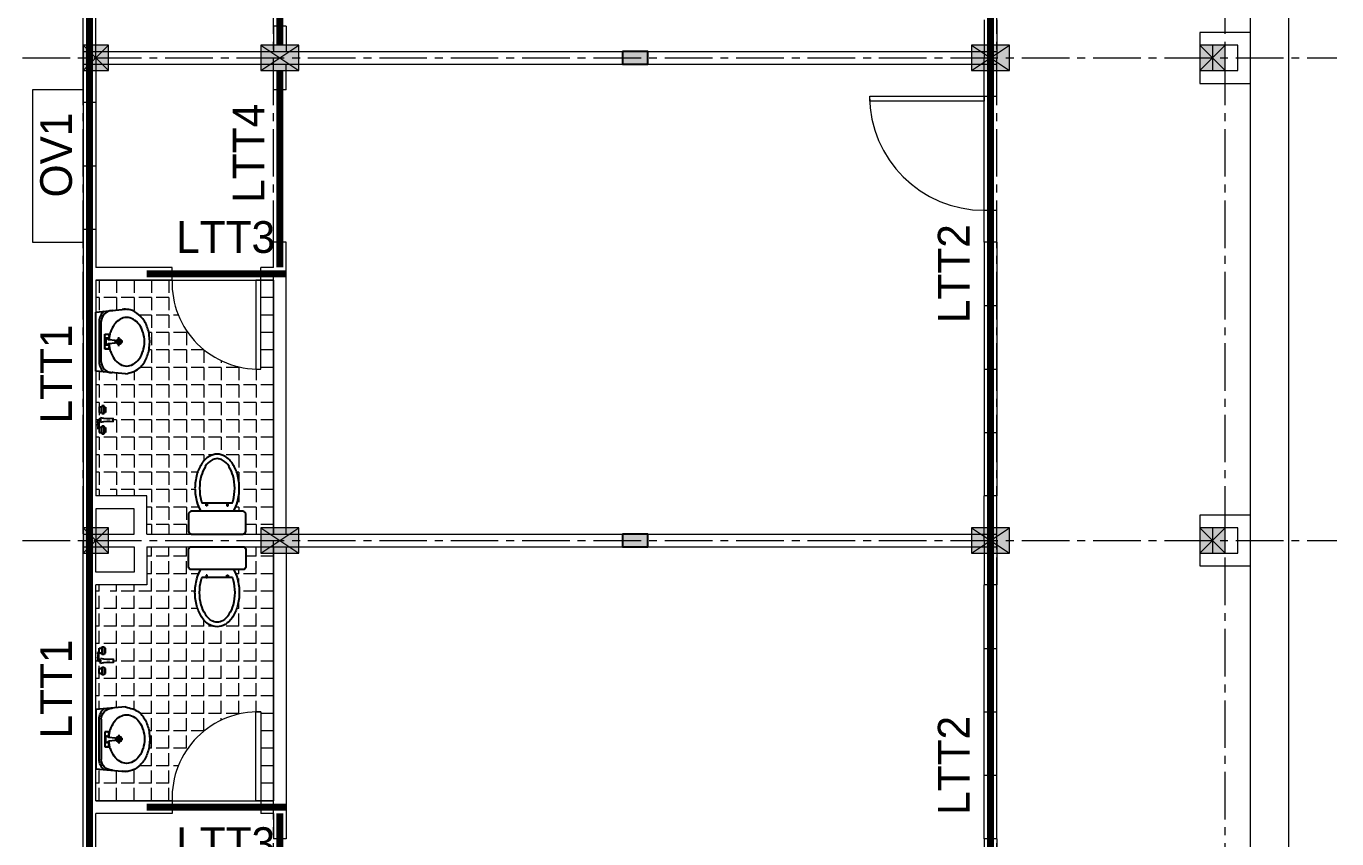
# Model space of a CAD drawing. Header units: inches. Extents: x 566748 to 757280, y 592180 to 740680.
# Drawn here: x 574432 to 584760, y 605861 to 612261 of the extents above; entities that cross this region are included whole.
import ezdxf

# ---------------------------------------------------------------- set-up
doc = ezdxf.new("R2010")
doc.units = ezdxf.units.IN
doc.header["$MEASUREMENT"] = 0
for name, pattern in [('ACAD_ISO10W100', [18, 12, -3, 0, -3]), ('CENTER', [2, 1.25, -0.25, 0.25, -0.25]), ('CENTER2', [1.125, 0.75, -0.125, 0.125, -0.125])]:
    doc.linetypes.add(name, pattern=pattern)
for name, color, linetype in [('cot', 123, 'Continuous'), ('TEXT', 4, 'Continuous'), ('THIETBI', 25, 'Continuous')]:
    doc.layers.add(name, color=color, linetype=linetype)
for name, color, linetype, lineweight in [('HACTH', 8, 'Continuous', 5), ('NET CB', 2, 'Continuous', 20), ('NET TRUC', 8, 'ACAD_ISO10W100', 9)]:
    doc.layers.add(name, color=color, linetype=linetype, lineweight=lineweight)
doc.styles.add('ATTR', font='romans.shx', dxfattribs={"width": 0.8, "height": 0.7})
doc.styles.add('TEXT2.5', font='Fonts5.ttf', dxfattribs={"height": 250})

# ---------------------------------------------------------------- blocks, each defined once
blk = doc.blocks.new('TOILET')
at = {"layer": 'THIETBI', "linetype": 'Continuous'}
for p, q in [((2.25, 0), (-2.25, 0)), ((-2.5, -0.25), (-2.5, -1.75)), ((2.5, -1.75), (2.5, -0.25)), ((-2.25, -2), (2.25, -2)), ((-1.33, -2.7), (1.33, -2.7)), ((-0.96, -2.48), (-0.96, -2.7)), ((-0.86, -2.48), (-0.96, -2.48)), ((-0.96, -2.7), (-0.86, -2.7)), ((-0.86, -2.7), (-0.86, -2.48)), ((0.86, -2.7), (0.86, -2.48)), ((0.86, -2.48), (0.96, -2.48)), ((0.96, -2.7), (0.86, -2.7)), ((0.96, -2.48), (0.96, -2.7))]:
    blk.add_line(p, q, dxfattribs=at)
for centre, radius, start, end in [((-2.25, -0.25), 0.25, 90, 180), ((2.25, -0.25), 0.25, 0, 90), ((-2.25, -1.75), 0.25, 180, 270), ((1.34, -3.66), 3.23, 149.0966, 164.9269), ((-1.34, -3.66), 3.23, 15.0731, 30.9034), ((2.25, -1.75), 0.25, 270, 0), ((2.64, -4.01), 4.58, 164.9269, 180), ((2.64, -4.01), 4.18, 164.9269, 180), ((1.34, -3.66), 2.83, 160.176, 164.9269), ((-1.34, -3.66), 2.83, 15.0731, 19.824), ((-2.64, -4.01), 4.18, 0, 15.0731), ((-2.64, -4.01), 4.58, 360, 15.0731), ((2.64, -4.01), 4.58, 180, 195.0731), ((2.64, -4.01), 4.18, 180, 195.0731), ((-2.64, -4.01), 4.18, 344.9269, 360), ((-2.64, -4.01), 4.58, 344.9269, 0), ((1.34, -4.36), 3.23, 195.0731, 213.0315), ((1.34, -4.36), 2.83, 195.0731, 213.0315), ((-1.34, -4.36), 2.83, 326.9685, 344.9269), ((-1.34, -4.36), 3.23, 326.9685, 344.9269), ((0.52, -4.9), 2.26, 213.0315, 237.5002), ((0.52, -4.9), 1.86, 213.0315, 237.5002), ((0, -5.71), 1.29, 237.5002, 270), ((0, -5.71), 0.893, 237.5002, 270), ((0, -5.71), 0.893, 270, 302.4998), ((0, -5.71), 1.29, 270, 302.4998), ((-0.52, -4.9), 1.86, 302.4998, 326.9685), ((-0.52, -4.9), 2.26, 302.4998, 326.9685)]:
    blk.add_arc(centre, radius, start, end, dxfattribs=at)
blk = doc.blocks.new('la')
at = {"layer": 'THIETBI', "linetype": 'Continuous'}
for p, q in [((-5933, 607097), (-5955, 607330)), ((-5700, 607309), (-5700, 607252)), ((-5446, 607330), (-5467, 607097)), ((-5944, 607224), (-5944, 607230)), ((-5759, 607200), (-5715, 607200)), ((-5759, 607183), (-5759, 607200)), ((-5700, 607278), (-5735, 607278)), ((-5710, 607250), (-5715, 607196)), ((-5665, 607278), (-5700, 607278)), ((-5685, 607196), (-5690, 607250)), ((-5685, 607200), (-5641, 607200)), ((-5641, 607200), (-5641, 607183)), ((-5456, 607230), (-5456, 607224)), ((-5467, 607097), (-5933, 607097)), ((-5700, 607139), (-5859, 607139)), ((-5859, 607122), (-5541, 607122)), ((-5759, 607167), (-5759, 607183)), ((-5700, 607167), (-5759, 607167)), ((-5720, 607192), (-5728, 607192)), ((-5728, 607175), (-5672, 607175)), ((-5726, 607183), (-5717, 607183)), ((-5641, 607167), (-5700, 607167)), ((-5541, 607139), (-5700, 607139)), ((-5675, 607183), (-5684, 607183)), ((-5672, 607192), (-5680, 607192)), ((-5641, 607183), (-5641, 607167))]:
    blk.add_line(p, q, dxfattribs=at)
for centre, radius in [((-5743, 607183), 17), ((-5700, 607278), 21.2), ((-5700, 607278), 17), ((-5658, 607183), 17)]:
    blk.add_circle(centre, radius, dxfattribs=at)
for centre, radius, start, end in [((-5744, 607315), 152, 126.1394, 150.4377), ((-5717, 607278), 198, 106.8299, 126.1394), ((-5699, 607218), 261, 90, 106.8299), ((-5699, 607218), 261, 73.1701, 90), ((-5681, 607278), 198, 53.8606, 73.1701), ((-5653, 607315), 152, 29.5623, 53.8606), ((-5810, 607330), 145, 180, 190.3889), ((-5787, 607339), 103, 150.4377, 180), ((-5787, 607339), 103, 180, 209.5623), ((-5611, 607339), 103, 0, 29.5623), ((-5611, 607339), 103, 330.4377, 0), ((-5859, 607224), 84.9, 180, 270), ((-5744, 607363), 152, 209.5623, 233.8606), ((-5717, 607401), 198, 233.8606, 253.1701), ((-5699, 607460), 261, 253.1701, 266.4587), ((-5700, 607232), 20, 59.7473, 120.2527), ((-5699, 607460), 261, 273.0264, 286.8299), ((-5681, 607401), 198, 286.8299, 306.1394), ((-5653, 607363), 152, 306.1394, 330.4377), ((-5541, 607224), 84.9, 270, 0), ((-5859, 607224), 102, 218.2453, 270), ((-5720, 607196), 4.24, 270, 354.3929), ((-5680, 607196), 4.24, 185.6071, 270), ((-5541, 607224), 102, 270, 321.7547)]:
    blk.add_arc(centre, radius, start, end, dxfattribs=at)
blk.add_spline([(-5446, 607330), (-5488, 607436), (-5558, 607489), (-5649, 607517), (-5751, 607517), (-5842, 607489), (-5912, 607436), (-5950, 607366), (-5955, 607330)], degree=3, dxfattribs=at)

msp = doc.modelspace()

# ---------------------------------------------------------------- hatches: boundary and pattern name
at = {"layer": 'cot', "ltscale": 800}
for points in [[(579131.6, 612061.4), (579131.6, 611961.4), (579331.6, 611961.4), (579331.6, 612061.4)], [(579131.6, 608261.4), (579131.6, 608161.4), (579331.6, 608161.4), (579331.6, 608261.4)]]:
    msp.add_hatch(color=256, dxfattribs=at).paths.add_polyline_path(points)
at = {"layer": 'HACTH', "linetype": 'Continuous'}
h = msp.add_hatch(color=256, dxfattribs=at)
h.paths.add_polyline_path([(574981.6, 612011.4), (574881.6, 612111.4), (574881.6, 611911.4)])
h.paths.add_polyline_path([(574981.6, 612011.4), (574881.6, 611911.4), (575081.6, 611911.4)])
h.paths.add_polyline_path([(575081.6, 612111.4), (574981.6, 612011.4), (575081.6, 611911.4)])
h.paths.add_polyline_path([(575081.6, 612111.4), (574881.6, 612111.4), (574981.6, 612011.4)])
h = msp.add_hatch(color=256, dxfattribs=at)
h.paths.add_polyline_path([(576281.6, 612111.4), (576281.6, 611911.4), (576431.6, 612011.4)])
h.paths.add_polyline_path([(576431.6, 612011.4), (576581.6, 612111.4), (576281.6, 612111.4)])
h.paths.add_polyline_path([(576281.6, 611911.4), (576581.6, 611911.4), (576431.6, 612011.4)])
h.paths.add_polyline_path([(576431.6, 612011.4), (576581.6, 611911.4), (576581.6, 612111.4)])
h = msp.add_hatch(color=256, dxfattribs=at)
h.paths.add_polyline_path([(581881.6, 612111.4), (581881.6, 611911.4), (582031.6, 612011.4)])
h.paths.add_polyline_path([(582031.6, 612011.4), (582181.6, 612111.4), (581881.6, 612111.4)])
h.paths.add_polyline_path([(581881.6, 611911.4), (582181.6, 611911.4), (582031.6, 612011.4)])
h.paths.add_polyline_path([(582031.6, 612011.4), (582181.6, 611911.4), (582181.6, 612111.4)])
h = msp.add_hatch(color=256, dxfattribs=at)
h.paths.add_polyline_path([(583781.6, 612011.4), (583681.6, 612111.4), (583681.6, 611911.4)])
h.paths.add_polyline_path([(583781.6, 612011.4), (583681.6, 611911.4), (583881.6, 611911.4)])
h.paths.add_polyline_path([(583881.6, 612111.4), (583781.6, 612011.4), (583881.6, 611911.4)])
h.paths.add_polyline_path([(583881.6, 612111.4), (583681.6, 612111.4), (583781.6, 612011.4)])
h = msp.add_hatch(color=256, dxfattribs=at)
h.paths.add_polyline_path([(583781.6, 612011.4), (583681.6, 612111.4), (583681.6, 611911.4)])
h.paths.add_polyline_path([(583781.6, 612011.4), (583681.6, 611911.4), (583881.6, 611911.4)])
h.paths.add_polyline_path([(583881.6, 612111.4), (583781.6, 612011.4), (583881.6, 611911.4)])
h.paths.add_polyline_path([(583881.6, 612111.4), (583681.6, 612111.4), (583781.6, 612011.4)])
h = msp.add_hatch(color=256, dxfattribs=at)
h.paths.add_polyline_path([(574981.6, 608211.4), (574881.6, 608311.4), (574881.6, 608111.4)])
h.paths.add_polyline_path([(574981.6, 608211.4), (574881.6, 608111.4), (575081.6, 608111.4)])
h.paths.add_polyline_path([(575081.6, 608311.4), (574981.6, 608211.4), (575081.6, 608111.4)])
h.paths.add_polyline_path([(575081.6, 608311.4), (574881.6, 608311.4), (574981.6, 608211.4)])
h = msp.add_hatch(color=256, dxfattribs=at)
h.paths.add_polyline_path([(576281.6, 608311.4), (576281.6, 608111.4), (576431.6, 608211.4)])
h.paths.add_polyline_path([(576431.6, 608211.4), (576581.6, 608311.4), (576281.6, 608311.4)])
h.paths.add_polyline_path([(576281.6, 608111.4), (576581.6, 608111.4), (576431.6, 608211.4)])
h.paths.add_polyline_path([(576431.6, 608211.4), (576581.6, 608111.4), (576581.6, 608311.4)])
h = msp.add_hatch(color=256, dxfattribs=at)
h.paths.add_polyline_path([(581881.6, 608311.4), (581881.6, 608111.4), (582031.6, 608211.4)])
h.paths.add_polyline_path([(582031.6, 608211.4), (582181.6, 608311.4), (581881.6, 608311.4)])
h.paths.add_polyline_path([(581881.6, 608111.4), (582181.6, 608111.4), (582031.6, 608211.4)])
h.paths.add_polyline_path([(582031.6, 608211.4), (582181.6, 608111.4), (582181.6, 608311.4)])
h = msp.add_hatch(color=256, dxfattribs=at)
h.paths.add_polyline_path([(583781.6, 608211.4), (583681.6, 608311.4), (583681.6, 608111.4)])
h.paths.add_polyline_path([(583781.6, 608211.4), (583681.6, 608111.4), (583881.6, 608111.4)])
h.paths.add_polyline_path([(583881.6, 608311.4), (583781.6, 608211.4), (583881.6, 608111.4)])
h.paths.add_polyline_path([(583881.6, 608311.4), (583681.6, 608311.4), (583781.6, 608211.4)])
h = msp.add_hatch(color=256, dxfattribs=at)
h.paths.add_polyline_path([(583781.6, 608211.4), (583681.6, 608311.4), (583681.6, 608111.4)])
h.paths.add_polyline_path([(583781.6, 608211.4), (583681.6, 608111.4), (583881.6, 608111.4)])
h.paths.add_polyline_path([(583881.6, 608311.4), (583781.6, 608211.4), (583881.6, 608111.4)])
h.paths.add_polyline_path([(583881.6, 608311.4), (583681.6, 608311.4), (583781.6, 608211.4)])

# ---------------------------------------------------------------- linework, layer by layer
for p, q in [((575027, 609270.2), (575027, 609260.2)), ((575047, 609270.2), (575027, 609270.2)), ((575047, 609210.2), (575047, 609270.2)), ((575017, 609180.2), (575017, 609140.2)), ((575027, 609220.2), (575027, 609210.2)), ((575027, 609210.2), (575047, 609210.2)), ((575047, 609260.2), (575057, 609260.2)), ((575057, 609220.2), (575047, 609220.2)), ((575057, 609260.2), (575057, 609220.2)), ((575117, 609145.2), (575117, 609175.2)), ((575027, 609110.2), (575027, 609100.2)), ((575047, 609110.2), (575027, 609110.2)), ((575027, 609060.2), (575027, 609050.2)), ((575047, 609050.2), (575047, 609110.2)), ((575047, 609100.2), (575057, 609100.2)), ((575057, 609060.2), (575047, 609060.2)), ((575057, 609100.2), (575057, 609060.2)), ((575027, 609050.2), (575047, 609050.2)), ((575027, 607362.6), (575027, 607372.6)), ((575027, 607372.6), (575047, 607372.6)), ((575027, 607312.6), (575027, 607322.6)), ((575047, 607312.6), (575027, 607312.6)), ((575047, 607372.6), (575047, 607312.6)), ((575057, 607362.6), (575047, 607362.6)), ((575047, 607322.6), (575057, 607322.6)), ((575057, 607322.6), (575057, 607362.6)), ((575017, 607242.6), (575017, 607282.6)), ((575027, 607202.6), (575027, 607212.6)), ((575027, 607212.6), (575047, 607212.6)), ((575047, 607212.6), (575047, 607152.6)), ((575057, 607202.6), (575047, 607202.6)), ((575057, 607162.6), (575057, 607202.6)), ((575117, 607277.6), (575117, 607247.6)), ((575027, 607152.6), (575027, 607162.6)), ((575047, 607152.6), (575027, 607152.6)), ((575047, 607162.6), (575057, 607162.6))]:
    msp.add_line(p, q)
for points in [[(575007, 609220.2), (575027, 609220.2), (575027, 609260.2), (575007, 609260.2)], [(575017, 609165.2), (575007, 609165.2), (575007, 609155.2), (575017, 609155.2)], [(575007, 609060.2), (575027, 609060.2), (575027, 609100.2), (575007, 609100.2)], [(575007, 607362.6), (575027, 607362.6), (575027, 607322.6), (575007, 607322.6)], [(575017, 607257.6), (575007, 607257.6), (575007, 607267.6), (575017, 607267.6)], [(575007, 607202.6), (575027, 607202.6), (575027, 607162.6), (575007, 607162.6)]]:
    msp.add_lwpolyline(points, close=True)
for centre, start, end in [((575079.3, 609425.5), 255.73057, 278.5446), ((575079.3, 608894.9), 81.4554, 104.2694), ((575079.3, 607528), 255.7306, 278.5446), ((575079.3, 606997.3), 81.4554, 104.26943)]:
    msp.add_arc(centre, 253.1, start, end)
at = {"layer": 'cot', "ltscale": 800}
for points in [[(579131.6, 612061.4), (579131.6, 611961.4), (579331.6, 611961.4), (579331.6, 612061.4)], [(579131.6, 608261.4), (579131.6, 608161.4), (579331.6, 608161.4), (579331.6, 608261.4)]]:
    msp.add_lwpolyline(points, close=True, dxfattribs=at)
at = {"layer": 'HACTH', "linetype": 'Continuous'}
for p, q in [((584381.6, 597211.4), (584381.6, 619711.4)), ((584081.6, 597611.4), (584081.6, 619311.4)), ((574881.6, 612011.4), (574881.6, 612361.4)), ((574981.6, 612011.4), (574981.6, 612361.4)), ((576481.6, 612261.4), (576381.6, 612261.4)), ((576381.6, 612261.4), (576381.6, 612061.4)), ((576481.6, 612261.4), (576481.6, 612061.4)), ((581981.6, 612311.4), (581981.6, 612011.4)), ((582081.6, 612311.4), (582081.6, 612011.4)), ((584081.6, 612211.4), (583681.6, 612211.4)), ((583681.6, 612211.4), (583681.6, 611811.4)), ((584081.6, 611811.4), (584081.6, 612211.4)), ((574881.6, 611911.4), (575081.6, 612111.4)), ((574881.6, 612111.4), (575081.6, 611911.4)), ((575081.6, 612111.4), (574881.6, 612111.4)), ((574881.6, 612111.4), (574881.6, 611911.4)), ((574881.6, 612061.4), (582081.6, 612061.4)), ((575081.6, 611911.4), (575081.6, 612111.4)), ((576281.6, 611911.4), (576581.6, 612111.4)), ((576281.6, 612111.4), (576581.6, 611911.4)), ((576581.6, 612111.4), (576281.6, 612111.4)), ((576281.6, 612111.4), (576281.6, 611911.4)), ((576581.6, 611911.4), (576581.6, 612111.4)), ((581881.6, 611911.4), (582181.6, 612111.4)), ((581881.6, 612111.4), (582181.6, 611911.4)), ((582181.6, 612111.4), (581881.6, 612111.4)), ((581881.6, 612111.4), (581881.6, 611911.4)), ((582181.6, 611911.4), (582181.6, 612111.4)), ((583681.6, 611911.4), (583881.6, 612111.4)), ((583681.6, 612111.4), (583881.6, 611911.4)), ((583681.6, 611911.4), (583881.6, 612111.4)), ((583681.6, 612111.4), (583881.6, 611911.4)), ((583881.6, 612111.4), (583681.6, 612111.4)), ((583681.6, 612111.4), (583681.6, 611911.4)), ((583881.6, 612111.4), (583681.6, 612111.4)), ((583681.6, 612111.4), (583681.6, 611911.4)), ((583981.6, 612111.4), (583781.6, 612111.4)), ((583781.6, 612111.4), (583781.6, 611911.4)), ((583881.6, 611911.4), (583881.6, 612111.4)), ((583881.6, 611911.4), (583881.6, 612111.4)), ((583981.6, 611911.4), (583981.6, 612111.4)), ((574881.6, 612011.4), (574881.6, 611661.4)), ((574881.6, 611961.4), (582081.6, 611961.4)), ((574981.6, 612011.4), (574981.6, 611661.4)), ((576381.6, 611761.4), (576381.6, 611961.4)), ((576481.6, 611761.4), (576481.6, 611961.4)), ((581981.6, 611711.4), (581981.6, 612011.4)), ((582081.6, 611711.4), (582081.6, 612011.4)), ((574881.6, 611911.4), (575081.6, 611911.4)), ((576281.6, 611911.4), (576581.6, 611911.4)), ((581881.6, 611911.4), (582181.6, 611911.4)), ((583681.6, 611911.4), (583881.6, 611911.4)), ((583681.6, 611911.4), (583881.6, 611911.4)), ((583781.6, 611911.4), (583981.6, 611911.4)), ((576481.6, 611761.4), (576381.6, 611761.4)), ((583681.6, 611811.4), (584081.6, 611811.4)), ((574881.6, 611661.4), (574881.6, 610661.4)), ((574981.6, 611661.4), (574881.6, 611661.4)), ((574931.6, 610661.4), (574931.6, 611661.4)), ((574981.6, 611661.4), (574981.6, 610661.4)), ((581081.6, 611671.4), (581081.6, 611711.4)), ((581081.6, 611711.4), (581981.6, 611711.4)), ((581981.6, 611671.4), (581081.6, 611671.4)), ((581981.6, 610811.4), (581981.6, 611711.4)), ((581981.6, 611711.4), (582081.6, 611711.4)), ((581981.6, 611711.4), (581981.6, 611671.4)), ((574881.6, 611161.4), (574981.6, 611161.4)), ((581981.6, 610811.4), (582081.6, 610811.4)), ((581981.6, 610561.4), (581981.6, 610811.4)), ((582081.6, 610561.4), (582081.6, 610811.4)), ((574981.6, 610661.4), (574881.6, 610661.4)), ((574881.6, 610661.4), (574881.6, 608211.4)), ((574981.6, 610661.4), (574981.6, 610361.4)), ((576481.6, 610561.4), (576381.6, 610561.4)), ((576381.6, 610361.4), (576381.6, 610561.4)), ((576481.6, 610361.4), (576481.6, 610561.4)), ((581981.6, 610561.4), (581981.6, 608561.4)), ((582081.6, 610561.4), (581981.6, 610561.4)), ((582031.6, 608561.4), (582031.6, 610561.4)), ((582081.6, 610561.4), (582081.6, 608561.4)), ((575581.6, 610361.4), (574981.6, 610361.4)), ((575581.6, 610361.4), (574981.6, 610361.4)), ((575581.6, 610261.4), (575581.6, 610361.4)), ((576281.6, 610261.4), (576281.6, 610361.4)), ((576381.6, 610361.4), (576281.6, 610361.4)), ((576381.6, 610361.4), (576281.6, 610361.4)), ((576481.6, 608261.4), (576481.6, 610361.4)), ((574981.6, 610261.4), (574981.6, 608561.4)), ((574981.6, 610261.4), (575581.6, 610261.4)), ((575581.6, 610261.4), (574981.6, 610261.4)), ((575006.6, 610261.4), (575006.6, 610161.4)), ((575144.1, 610261.4), (575144.1, 610161.4)), ((575281.6, 610261.4), (575281.6, 610161.4)), ((575419.1, 610261.4), (575419.1, 610161.4)), ((575556.6, 610261.4), (575556.6, 610161.4)), ((575581.6, 610261.4), (576281.6, 610261.4)), ((576281.6, 610261.4), (576241.6, 610261.4)), ((576241.6, 610261.4), (576241.6, 609561.4)), ((576281.6, 609561.4), (576281.6, 610261.4)), ((576281.6, 610261.4), (576381.6, 610261.4)), ((576381.6, 610261.4), (576281.6, 610261.4)), ((576381.6, 608261.4), (576381.6, 610261.4)), ((576381.6, 610261.4), (576381.6, 610261.4)), ((576381.6, 610261.4), (576381.6, 608261.4)), ((575006.6, 610123.9), (574981.6, 610123.9)), ((575006.6, 610123.9), (575006.6, 610023.9)), ((575144.1, 610123.9), (575044.1, 610123.9)), ((575144.1, 610123.9), (575144.1, 610025.4)), ((575281.6, 610123.9), (575181.6, 610123.9)), ((575281.6, 610123.9), (575281.6, 610023.9)), ((575419.1, 610123.9), (575319.1, 610123.9)), ((575419.1, 610123.9), (575419.1, 610023.9)), ((575556.6, 610123.9), (575456.6, 610123.9)), ((575556.6, 610123.9), (575556.6, 610023.9)), ((576381.6, 610123.9), (576281.6, 610123.9)), ((581981.6, 610061.4), (582081.6, 610061.4)), ((575419.1, 609986.4), (575323.2, 609986.4)), ((575419.1, 609986.4), (575419.1, 609886.4)), ((575556.6, 609986.4), (575456.6, 609986.4)), ((575556.6, 609986.4), (575556.6, 609886.4)), ((575630.9, 609986.4), (575594.1, 609986.4)), ((576381.6, 609986.4), (576281.6, 609986.4)), ((575419.1, 609848.9), (575398.2, 609848.9)), ((575419.1, 609848.9), (575419.1, 609748.9)), ((575556.6, 609848.9), (575456.6, 609848.9)), ((575556.6, 609848.9), (575556.6, 609748.9)), ((575694.1, 609848.9), (575594.1, 609848.9)), ((575694.1, 609848.9), (575694.1, 609748.9)), ((576381.6, 609848.9), (576281.6, 609848.9)), ((575419.1, 609711.4), (575399.3, 609711.4)), ((575419.1, 609711.4), (575419.1, 609611.4)), ((575556.6, 609711.4), (575456.6, 609711.4)), ((575556.6, 609711.4), (575556.6, 609611.4)), ((575694.1, 609711.4), (575594.1, 609711.4)), ((575694.1, 609711.4), (575694.1, 609611.4)), ((575831.6, 609711.4), (575731.6, 609711.4)), ((575831.6, 609711.4), (575831.6, 609611.4)), ((576381.6, 609711.4), (576281.6, 609711.4)), ((575969.1, 609627.2), (575969.1, 609611.4)), ((575006.6, 609541.7), (575006.6, 609473.9)), ((575144.1, 609529.2), (575144.1, 609473.9)), ((575281.6, 609543.5), (575281.6, 609473.9)), ((575419.1, 609573.9), (575330.1, 609573.9)), ((575419.1, 609573.9), (575419.1, 609473.9)), ((575556.6, 609573.9), (575456.6, 609573.9)), ((575556.6, 609573.9), (575556.6, 609473.9)), ((575694.1, 609573.9), (575594.1, 609573.9)), ((575694.1, 609573.9), (575694.1, 609473.9)), ((575831.6, 609573.9), (575731.6, 609573.9)), ((575831.6, 609573.9), (575831.6, 609473.9)), ((575969.1, 609573.9), (575869.1, 609573.9)), ((575969.1, 609573.9), (575969.1, 609473.9)), ((576106.6, 609573.9), (576006.6, 609573.9)), ((576106.6, 609573.9), (576106.6, 609473.9)), ((576241.6, 609561.4), (576281.6, 609561.4)), ((576244.1, 609561.3), (576244.1, 609473.9)), ((576381.6, 609573.9), (576281.6, 609573.9)), ((581981.6, 609561.4), (582081.6, 609561.4)), ((575006.6, 609436.4), (574981.6, 609436.4)), ((575006.6, 609436.4), (575006.6, 609336.4)), ((575144.1, 609436.4), (575044.1, 609436.4)), ((575144.1, 609436.4), (575144.1, 609336.4)), ((575281.6, 609436.4), (575181.6, 609436.4)), ((575281.6, 609436.4), (575281.6, 609336.4)), ((575419.1, 609436.4), (575319.1, 609436.4)), ((575419.1, 609436.4), (575419.1, 609336.4)), ((575556.6, 609436.4), (575456.6, 609436.4)), ((575556.6, 609436.4), (575556.6, 609336.4)), ((575694.1, 609436.4), (575594.1, 609436.4)), ((575694.1, 609436.4), (575694.1, 609336.4)), ((575831.6, 609436.4), (575731.6, 609436.4)), ((575831.6, 609436.4), (575831.6, 609336.4)), ((575969.1, 609436.4), (575869.1, 609436.4)), ((575969.1, 609436.4), (575969.1, 609336.4)), ((576106.6, 609436.4), (576006.6, 609436.4)), ((576106.6, 609436.4), (576106.6, 609336.4)), ((576244.1, 609436.4), (576144.1, 609436.4)), ((576244.1, 609436.4), (576244.1, 609336.4)), ((576381.6, 609436.4), (576281.6, 609436.4)), ((575006.6, 609298.9), (574981.6, 609298.9)), ((575006.6, 609298.9), (575006.6, 609198.9)), ((575144.1, 609298.9), (575044.1, 609298.9)), ((575144.1, 609298.9), (575144.1, 609198.9)), ((575281.6, 609298.9), (575181.6, 609298.9)), ((575281.6, 609298.9), (575281.6, 609198.9)), ((575419.1, 609298.9), (575319.1, 609298.9)), ((575419.1, 609298.9), (575419.1, 609198.9)), ((575556.6, 609298.9), (575456.6, 609298.9)), ((575556.6, 609298.9), (575556.6, 609198.9)), ((575694.1, 609298.9), (575594.1, 609298.9)), ((575694.1, 609298.9), (575694.1, 609198.9)), ((575831.6, 609298.9), (575731.6, 609298.9)), ((575831.6, 609298.9), (575831.6, 609198.9)), ((575969.1, 609298.9), (575869.1, 609298.9)), ((575969.1, 609298.9), (575969.1, 609198.9)), ((576106.6, 609298.9), (576006.6, 609298.9)), ((576106.6, 609298.9), (576106.6, 609198.9)), ((576244.1, 609298.9), (576144.1, 609298.9)), ((576244.1, 609298.9), (576244.1, 609198.9)), ((576381.6, 609298.9), (576281.6, 609298.9)), ((575006.6, 609161.4), (574981.6, 609161.4)), ((575006.6, 609161.4), (575006.6, 609061.4)), ((575144.1, 609161.4), (575117, 609161.4)), ((575144.1, 609161.4), (575144.1, 609061.4)), ((575281.6, 609161.4), (575181.6, 609161.4)), ((575281.6, 609161.4), (575281.6, 609061.4)), ((575419.1, 609161.4), (575319.1, 609161.4)), ((575419.1, 609161.4), (575419.1, 609061.4)), ((575556.6, 609161.4), (575456.6, 609161.4)), ((575556.6, 609161.4), (575556.6, 609061.4)), ((575694.1, 609161.4), (575594.1, 609161.4)), ((575694.1, 609161.4), (575694.1, 609061.4)), ((575831.6, 609161.4), (575731.6, 609161.4)), ((575831.6, 609161.4), (575831.6, 609061.4)), ((575969.1, 609161.4), (575869.1, 609161.4)), ((575969.1, 609161.4), (575969.1, 609061.4)), ((576106.6, 609161.4), (576006.6, 609161.4)), ((576106.6, 609161.4), (576106.6, 609061.4)), ((576244.1, 609161.4), (576144.1, 609161.4)), ((576244.1, 609161.4), (576244.1, 609061.4)), ((576381.6, 609161.4), (576281.6, 609161.4)), ((581981.6, 609061.4), (582081.6, 609061.4)), ((575006.6, 609023.9), (574981.6, 609023.9)), ((575006.6, 609023.9), (575006.6, 608923.9)), ((575144.1, 609023.9), (575044.1, 609023.9)), ((575144.1, 609023.9), (575144.1, 608923.9)), ((575281.6, 609023.9), (575181.6, 609023.9)), ((575281.6, 609023.9), (575281.6, 608923.9)), ((575419.1, 609023.9), (575319.1, 609023.9)), ((575419.1, 609023.9), (575419.1, 608923.9)), ((575556.6, 609023.9), (575456.6, 609023.9)), ((575556.6, 609023.9), (575556.6, 608923.9)), ((575694.1, 609023.9), (575594.1, 609023.9)), ((575694.1, 609023.9), (575694.1, 608923.9)), ((575831.6, 609023.9), (575731.6, 609023.9)), ((575831.6, 609023.9), (575831.6, 608923.9)), ((575969.1, 609023.9), (575869.1, 609023.9)), ((575969.1, 609023.9), (575969.1, 608923.9)), ((576106.6, 609023.9), (576006.6, 609023.9)), ((576106.6, 609023.9), (576106.6, 608923.9)), ((576244.1, 609023.9), (576144.1, 609023.9)), ((576244.1, 609023.9), (576244.1, 608923.9)), ((576381.6, 609023.9), (576281.6, 609023.9)), ((575006.6, 608886.4), (574981.6, 608886.4)), ((575006.6, 608886.4), (575006.6, 608786.4)), ((575144.1, 608886.4), (575044.1, 608886.4)), ((575144.1, 608886.4), (575144.1, 608786.4)), ((575281.6, 608886.4), (575181.6, 608886.4)), ((575281.6, 608886.4), (575281.6, 608786.4)), ((575419.1, 608886.4), (575319.1, 608886.4)), ((575419.1, 608886.4), (575419.1, 608786.4)), ((575556.6, 608886.4), (575456.6, 608886.4)), ((575556.6, 608886.4), (575556.6, 608786.4)), ((575694.1, 608886.4), (575594.1, 608886.4)), ((575694.1, 608886.4), (575694.1, 608786.4)), ((575831.6, 608886.4), (575731.6, 608886.4)), ((575831.6, 608886.4), (575831.6, 608836.8)), ((575903, 608886.4), (575869.1, 608886.4)), ((576106.6, 608886.4), (576006.6, 608886.4)), ((576106.6, 608886.4), (576106.6, 608786.4)), ((576244.1, 608886.4), (576144.1, 608886.4)), ((576244.1, 608886.4), (576244.1, 608786.4)), ((576381.6, 608886.4), (576281.6, 608886.4)), ((575006.6, 608748.9), (574981.6, 608748.9)), ((575006.6, 608748.9), (575006.6, 608648.9)), ((575144.1, 608748.9), (575044.1, 608748.9)), ((575144.1, 608748.9), (575144.1, 608648.9)), ((575281.6, 608748.9), (575181.6, 608748.9)), ((575281.6, 608748.9), (575281.6, 608648.9)), ((575419.1, 608748.9), (575319.1, 608748.9)), ((575419.1, 608748.9), (575419.1, 608648.9)), ((575556.6, 608748.9), (575456.6, 608748.9)), ((575556.6, 608748.9), (575556.6, 608648.9)), ((575694.1, 608748.9), (575594.1, 608748.9)), ((575694.1, 608748.9), (575694.1, 608648.9)), ((575782, 608748.9), (575731.6, 608748.9)), ((576106.6, 608748.9), (576091.6, 608748.9)), ((576106.6, 608748.9), (576106.6, 608687)), ((576244.1, 608748.9), (576144.1, 608748.9)), ((576244.1, 608748.9), (576244.1, 608648.9)), ((576381.6, 608748.9), (576281.6, 608748.9)), ((575006.6, 608611.4), (574981.6, 608611.4)), ((575381.6, 608561.4), (574981.6, 608561.4)), ((575006.6, 608611.4), (575006.6, 608561.4)), ((575144.1, 608611.4), (575094.7, 608611.4)), ((575144.1, 608611.4), (575144.1, 608561.4)), ((575281.6, 608611.4), (575181.6, 608611.4)), ((575281.6, 608611.4), (575281.6, 608561.4)), ((575419.1, 608611.4), (575319.1, 608611.4)), ((575381.6, 608261.4), (575381.6, 608561.4)), ((575419.1, 608611.4), (575419.1, 608511.4)), ((575556.6, 608611.4), (575456.6, 608611.4)), ((575556.6, 608611.4), (575556.6, 608511.4)), ((575694.1, 608611.4), (575594.1, 608611.4)), ((575694.1, 608611.4), (575694.1, 608511.4)), ((575762, 608611.4), (575731.6, 608611.4)), ((576106.6, 608557.9), (576106.6, 608511.4)), ((576244.1, 608611.4), (576144.1, 608611.4)), ((576244.1, 608611.4), (576244.1, 608511.4)), ((576381.6, 608611.4), (576281.6, 608611.4)), ((582081.6, 608561.4), (581981.6, 608561.4)), ((581981.6, 608211.4), (581981.6, 608561.4)), ((582081.6, 608211.4), (582081.6, 608561.4)), ((574981.6, 608461.4), (574981.6, 608211.4)), ((575281.6, 608461.4), (574981.6, 608461.4)), ((575281.6, 608261.4), (575281.6, 608461.4)), ((575419.1, 608473.9), (575381.6, 608473.9)), ((575419.1, 608473.9), (575419.1, 608373.9)), ((575556.6, 608473.9), (575456.6, 608473.9)), ((575556.6, 608473.9), (575556.6, 608373.9)), ((575694.1, 608473.9), (575594.1, 608473.9)), ((575694.1, 608473.9), (575694.1, 608373.9)), ((575790.6, 608473.9), (575731.6, 608473.9)), ((576106.6, 608473.9), (576082.9, 608473.9)), ((576106.6, 608473.9), (576106.6, 608441.4)), ((576244.1, 608473.9), (576144.1, 608473.9)), ((576244.1, 608473.9), (576244.1, 608373.9)), ((576381.6, 608473.9), (576281.6, 608473.9)), ((575419.1, 608336.4), (575381.6, 608336.4)), ((575419.1, 608336.4), (575419.1, 608261.4)), ((575556.6, 608336.4), (575456.6, 608336.4)), ((575556.6, 608336.4), (575556.6, 608261.4)), ((575694.1, 608336.4), (575594.1, 608336.4)), ((575694.1, 608336.4), (575694.1, 608261.4)), ((576244.1, 608336.4), (576161.8, 608336.4)), ((576244.1, 608336.4), (576244.1, 608261.4)), ((576381.6, 608336.4), (576281.6, 608336.4)), ((584081.6, 608411.4), (583681.6, 608411.4)), ((583681.6, 608411.4), (583681.6, 608011.4)), ((584081.6, 608011.4), (584081.6, 608411.4)), ((574881.6, 608111.4), (575081.6, 608311.4)), ((574881.6, 608311.4), (575081.6, 608111.4)), ((575081.6, 608311.4), (574881.6, 608311.4)), ((574881.6, 608311.4), (574881.6, 608111.4)), ((574881.6, 608261.4), (575281.6, 608261.4)), ((575081.6, 608111.4), (575081.6, 608311.4)), ((575381.6, 608261.4), (582081.6, 608261.4)), ((576281.6, 608111.4), (576581.6, 608311.4)), ((576281.6, 608311.4), (576581.6, 608111.4)), ((576581.6, 608311.4), (576281.6, 608311.4)), ((576281.6, 608311.4), (576281.6, 608111.4)), ((576381.6, 608261.4), (576381.6, 608261.4)), ((576581.6, 608111.4), (576581.6, 608311.4)), ((581881.6, 608111.4), (582181.6, 608311.4)), ((581881.6, 608311.4), (582181.6, 608111.4)), ((582181.6, 608311.4), (581881.6, 608311.4)), ((581881.6, 608311.4), (581881.6, 608111.4)), ((582181.6, 608111.4), (582181.6, 608311.4)), ((583681.6, 608111.4), (583881.6, 608311.4)), ((583681.6, 608311.4), (583881.6, 608111.4)), ((583681.6, 608111.4), (583881.6, 608311.4)), ((583681.6, 608311.4), (583881.6, 608111.4)), ((583881.6, 608311.4), (583681.6, 608311.4)), ((583681.6, 608311.4), (583681.6, 608111.4)), ((583881.6, 608311.4), (583681.6, 608311.4)), ((583681.6, 608311.4), (583681.6, 608111.4)), ((583981.6, 608311.4), (583781.6, 608311.4)), ((583781.6, 608311.4), (583781.6, 608111.4)), ((583881.6, 608111.4), (583881.6, 608311.4)), ((583881.6, 608111.4), (583881.6, 608311.4)), ((583981.6, 608111.4), (583981.6, 608311.4)), ((574881.6, 605761.4), (574881.6, 608211.4)), ((574881.6, 608161.4), (575281.6, 608161.4)), ((574981.6, 607961.4), (574981.6, 608211.4)), ((575281.6, 608161.4), (575281.6, 607961.4)), ((575381.6, 608161.4), (575381.6, 607861.4)), ((575381.6, 608161.4), (582081.6, 608161.4)), ((575419.1, 608086.4), (575419.1, 608161.4)), ((575556.6, 608086.4), (575556.6, 608161.4)), ((575694.1, 608086.4), (575694.1, 608161.4)), ((576244.1, 608086.4), (576244.1, 608161.4)), ((576381.6, 608161.4), (576381.6, 606161.4)), ((576381.6, 606161.4), (576381.6, 608161.4)), ((576381.6, 608161.4), (576381.6, 608161.4)), ((576481.6, 608161.4), (576481.6, 606061.4)), ((581981.6, 608211.4), (581981.6, 607861.4)), ((582081.6, 608211.4), (582081.6, 607861.4)), ((574881.6, 608111.4), (575081.6, 608111.4)), ((575419.1, 608086.4), (575381.6, 608086.4)), ((575419.1, 607948.9), (575419.1, 608048.9)), ((575556.6, 608086.4), (575456.6, 608086.4)), ((575556.6, 607948.9), (575556.6, 608048.9)), ((575694.1, 608086.4), (575594.1, 608086.4)), ((575694.1, 607948.9), (575694.1, 608048.9)), ((576244.1, 608086.4), (576161.8, 608086.4)), ((576244.1, 607948.9), (576244.1, 608048.9)), ((576281.6, 608111.4), (576581.6, 608111.4)), ((576381.6, 608086.4), (576281.6, 608086.4)), ((581881.6, 608111.4), (582181.6, 608111.4)), ((583681.6, 608111.4), (583881.6, 608111.4)), ((583681.6, 608111.4), (583881.6, 608111.4)), ((583781.6, 608111.4), (583981.6, 608111.4)), ((575281.6, 607961.4), (574981.6, 607961.4)), ((575419.1, 607948.9), (575381.6, 607948.9)), ((575556.6, 607948.9), (575456.6, 607948.9)), ((575694.1, 607948.9), (575594.1, 607948.9)), ((575790.6, 607948.9), (575731.6, 607948.9)), ((576106.6, 607948.9), (576082.9, 607948.9)), ((576106.6, 607948.9), (576106.6, 607981.4)), ((576244.1, 607948.9), (576144.1, 607948.9)), ((576381.6, 607948.9), (576281.6, 607948.9)), ((583681.6, 608011.4), (584081.6, 608011.4)), ((574981.6, 606161.4), (574981.6, 607861.4)), ((575381.6, 607861.4), (574981.6, 607861.4)), ((575006.6, 607811.4), (575006.6, 607861.4)), ((575144.1, 607811.4), (575144.1, 607861.4)), ((575281.6, 607811.4), (575281.6, 607861.4)), ((575419.1, 607811.4), (575419.1, 607911.4)), ((575556.6, 607811.4), (575556.6, 607911.4)), ((575694.1, 607811.4), (575694.1, 607911.4)), ((576106.6, 607865), (576106.6, 607911.4)), ((576244.1, 607811.4), (576244.1, 607911.4)), ((581981.6, 605861.4), (581981.6, 607861.4)), ((582081.6, 607861.4), (581981.6, 607861.4)), ((582031.6, 607861.4), (582031.6, 605861.4)), ((582081.6, 605861.4), (582081.6, 607861.4)), ((575006.6, 607811.4), (574981.6, 607811.4)), ((575006.6, 607673.9), (575006.6, 607773.9)), ((575144.1, 607811.4), (575094.7, 607811.4)), ((575144.1, 607673.9), (575144.1, 607773.9)), ((575281.6, 607811.4), (575181.6, 607811.4)), ((575281.6, 607673.9), (575281.6, 607773.9)), ((575419.1, 607811.4), (575319.1, 607811.4)), ((575419.1, 607673.9), (575419.1, 607773.9)), ((575556.6, 607811.4), (575456.6, 607811.4)), ((575556.6, 607673.9), (575556.6, 607773.9)), ((575694.1, 607811.4), (575594.1, 607811.4)), ((575694.1, 607673.9), (575694.1, 607773.9)), ((575762, 607811.4), (575731.6, 607811.4)), ((576106.6, 607673.9), (576106.6, 607735.8)), ((576244.1, 607811.4), (576144.1, 607811.4)), ((576244.1, 607673.9), (576244.1, 607773.9)), ((576381.6, 607811.4), (576281.6, 607811.4)), ((575006.6, 607673.9), (574981.6, 607673.9)), ((575006.6, 607536.4), (575006.6, 607636.4)), ((575144.1, 607673.9), (575044.1, 607673.9)), ((575144.1, 607536.4), (575144.1, 607636.4)), ((575281.6, 607673.9), (575181.6, 607673.9)), ((575281.6, 607536.4), (575281.6, 607636.4)), ((575419.1, 607673.9), (575319.1, 607673.9)), ((575419.1, 607536.4), (575419.1, 607636.4)), ((575556.6, 607673.9), (575456.6, 607673.9)), ((575556.6, 607536.4), (575556.6, 607636.4)), ((575694.1, 607673.9), (575594.1, 607673.9)), ((575694.1, 607536.4), (575694.1, 607636.4)), ((575782, 607673.9), (575731.6, 607673.9)), ((576106.6, 607673.9), (576091.6, 607673.9)), ((576106.6, 607536.4), (576106.6, 607636.4)), ((576244.1, 607673.9), (576144.1, 607673.9)), ((576244.1, 607536.4), (576244.1, 607636.4)), ((576381.6, 607673.9), (576281.6, 607673.9)), ((575006.6, 607536.4), (574981.6, 607536.4)), ((575144.1, 607536.4), (575044.1, 607536.4)), ((575281.6, 607536.4), (575181.6, 607536.4)), ((575419.1, 607536.4), (575319.1, 607536.4)), ((575556.6, 607536.4), (575456.6, 607536.4)), ((575694.1, 607536.4), (575594.1, 607536.4)), ((575831.6, 607536.4), (575731.6, 607536.4)), ((575831.6, 607536.4), (575831.6, 607586)), ((575903, 607536.4), (575869.1, 607536.4)), ((576106.6, 607536.4), (576006.6, 607536.4)), ((576244.1, 607536.4), (576144.1, 607536.4)), ((576381.6, 607536.4), (576281.6, 607536.4)), ((575006.6, 607398.9), (575006.6, 607498.9)), ((575144.1, 607398.9), (575144.1, 607498.9)), ((575281.6, 607398.9), (575281.6, 607498.9)), ((575419.1, 607398.9), (575419.1, 607498.9)), ((575556.6, 607398.9), (575556.6, 607498.9)), ((575694.1, 607398.9), (575694.1, 607498.9)), ((575831.6, 607398.9), (575831.6, 607498.9)), ((575969.1, 607398.9), (575969.1, 607498.9)), ((576106.6, 607398.9), (576106.6, 607498.9)), ((576244.1, 607398.9), (576244.1, 607498.9)), ((575006.6, 607398.9), (574981.6, 607398.9)), ((575006.6, 607261.4), (575006.6, 607361.4)), ((575144.1, 607398.9), (575044.1, 607398.9)), ((575144.1, 607261.4), (575144.1, 607361.4)), ((575281.6, 607398.9), (575181.6, 607398.9)), ((575281.6, 607261.4), (575281.6, 607361.4)), ((575419.1, 607398.9), (575319.1, 607398.9)), ((575419.1, 607261.4), (575419.1, 607361.4)), ((575556.6, 607398.9), (575456.6, 607398.9)), ((575556.6, 607261.4), (575556.6, 607361.4)), ((575694.1, 607398.9), (575594.1, 607398.9)), ((575694.1, 607261.4), (575694.1, 607361.4)), ((575831.6, 607398.9), (575731.6, 607398.9)), ((575831.6, 607261.4), (575831.6, 607361.4)), ((575969.1, 607398.9), (575869.1, 607398.9)), ((575969.1, 607261.4), (575969.1, 607361.4)), ((576106.6, 607398.9), (576006.6, 607398.9)), ((576106.6, 607261.4), (576106.6, 607361.4)), ((576244.1, 607398.9), (576144.1, 607398.9)), ((576244.1, 607261.4), (576244.1, 607361.4)), ((576381.6, 607398.9), (576281.6, 607398.9)), ((581981.6, 607361.4), (582081.6, 607361.4)), ((575006.6, 607261.4), (574981.6, 607261.4)), ((575006.6, 607123.9), (575006.6, 607223.9)), ((575144.1, 607261.4), (575117, 607261.4)), ((575144.1, 607123.9), (575144.1, 607223.9)), ((575281.6, 607261.4), (575181.6, 607261.4)), ((575281.6, 607123.9), (575281.6, 607223.9)), ((575419.1, 607261.4), (575319.1, 607261.4)), ((575419.1, 607123.9), (575419.1, 607223.9)), ((575556.6, 607261.4), (575456.6, 607261.4)), ((575556.6, 607123.9), (575556.6, 607223.9)), ((575694.1, 607261.4), (575594.1, 607261.4)), ((575694.1, 607123.9), (575694.1, 607223.9)), ((575831.6, 607261.4), (575731.6, 607261.4)), ((575831.6, 607123.9), (575831.6, 607223.9)), ((575969.1, 607261.4), (575869.1, 607261.4)), ((575969.1, 607123.9), (575969.1, 607223.9)), ((576106.6, 607261.4), (576006.6, 607261.4)), ((576106.6, 607123.9), (576106.6, 607223.9)), ((576244.1, 607261.4), (576144.1, 607261.4)), ((576244.1, 607123.9), (576244.1, 607223.9)), ((576381.6, 607261.4), (576281.6, 607261.4)), ((575006.6, 607123.9), (574981.6, 607123.9)), ((575144.1, 607123.9), (575044.1, 607123.9)), ((575281.6, 607123.9), (575181.6, 607123.9)), ((575419.1, 607123.9), (575319.1, 607123.9)), ((575556.6, 607123.9), (575456.6, 607123.9)), ((575694.1, 607123.9), (575594.1, 607123.9)), ((575831.6, 607123.9), (575731.6, 607123.9)), ((575969.1, 607123.9), (575869.1, 607123.9)), ((576106.6, 607123.9), (576006.6, 607123.9)), ((576244.1, 607123.9), (576144.1, 607123.9)), ((576381.6, 607123.9), (576281.6, 607123.9)), ((575006.6, 606986.4), (575006.6, 607086.4)), ((575144.1, 606986.4), (575144.1, 607086.4)), ((575281.6, 606986.4), (575281.6, 607086.4)), ((575419.1, 606986.4), (575419.1, 607086.4)), ((575556.6, 606986.4), (575556.6, 607086.4)), ((575694.1, 606986.4), (575694.1, 607086.4)), ((575831.6, 606986.4), (575831.6, 607086.4)), ((575969.1, 606986.4), (575969.1, 607086.4)), ((576106.6, 606986.4), (576106.6, 607086.4)), ((576244.1, 606986.4), (576244.1, 607086.4)), ((575006.6, 606986.4), (574981.6, 606986.4)), ((575006.6, 606881.2), (575006.6, 606948.9)), ((575144.1, 606986.4), (575044.1, 606986.4)), ((575144.1, 606893.7), (575144.1, 606948.9)), ((575281.6, 606986.4), (575181.6, 606986.4)), ((575281.6, 606879.4), (575281.6, 606948.9)), ((575419.1, 606986.4), (575319.1, 606986.4)), ((575419.1, 606848.9), (575419.1, 606948.9)), ((575556.6, 606986.4), (575456.6, 606986.4)), ((575556.6, 606848.9), (575556.6, 606948.9)), ((575694.1, 606986.4), (575594.1, 606986.4)), ((575694.1, 606848.9), (575694.1, 606948.9)), ((575831.6, 606986.4), (575731.6, 606986.4)), ((575831.6, 606848.9), (575831.6, 606948.9)), ((575969.1, 606986.4), (575869.1, 606986.4)), ((575969.1, 606848.9), (575969.1, 606948.9)), ((576106.6, 606986.4), (576006.6, 606986.4)), ((576106.6, 606848.9), (576106.6, 606948.9)), ((576244.1, 606986.4), (576144.1, 606986.4)), ((576244.1, 606861.5), (576244.1, 606948.9)), ((576381.6, 606986.4), (576281.6, 606986.4)), ((575419.1, 606848.9), (575330.1, 606848.9)), ((575419.1, 606711.4), (575419.1, 606811.4)), ((575556.6, 606848.9), (575456.6, 606848.9)), ((575556.6, 606711.4), (575556.6, 606811.4)), ((575694.1, 606848.9), (575594.1, 606848.9)), ((575694.1, 606711.4), (575694.1, 606811.4)), ((575831.6, 606848.9), (575731.6, 606848.9)), ((575831.6, 606711.4), (575831.6, 606811.4)), ((575969.1, 606848.9), (575869.1, 606848.9)), ((575969.1, 606795.6), (575969.1, 606811.4)), ((576106.6, 606848.9), (576006.6, 606848.9)), ((576241.6, 606161.4), (576241.6, 606861.4)), ((576241.6, 606861.4), (576281.6, 606861.4)), ((576281.6, 606861.4), (576281.6, 606161.4)), ((576381.6, 606848.9), (576281.6, 606848.9)), ((581981.6, 606861.4), (582081.6, 606861.4)), ((575419.1, 606711.4), (575399.3, 606711.4)), ((575556.6, 606711.4), (575456.6, 606711.4)), ((575694.1, 606711.4), (575594.1, 606711.4)), ((575831.6, 606711.4), (575731.6, 606711.4)), ((576381.6, 606711.4), (576281.6, 606711.4)), ((575419.1, 606573.9), (575419.1, 606673.9)), ((575556.6, 606573.9), (575556.6, 606673.9)), ((575694.1, 606573.9), (575694.1, 606673.9)), ((575419.1, 606573.9), (575398.2, 606573.9)), ((575419.1, 606436.4), (575419.1, 606536.4)), ((575556.6, 606573.9), (575456.6, 606573.9)), ((575556.6, 606436.4), (575556.6, 606536.4)), ((575694.1, 606573.9), (575594.1, 606573.9)), ((576381.6, 606573.9), (576281.6, 606573.9)), ((575006.6, 606298.9), (575006.6, 606398.9)), ((575144.1, 606298.9), (575144.1, 606397.4)), ((575281.6, 606298.9), (575281.6, 606398.9)), ((575419.1, 606436.4), (575323.2, 606436.4)), ((575419.1, 606298.9), (575419.1, 606398.9)), ((575556.6, 606436.4), (575456.6, 606436.4)), ((575556.6, 606298.9), (575556.6, 606398.9)), ((575630.9, 606436.4), (575594.1, 606436.4)), ((576381.6, 606436.4), (576281.6, 606436.4)), ((575006.6, 606298.9), (574981.6, 606298.9)), ((575144.1, 606298.9), (575044.1, 606298.9)), ((575281.6, 606298.9), (575181.6, 606298.9)), ((575419.1, 606298.9), (575319.1, 606298.9)), ((575556.6, 606298.9), (575456.6, 606298.9)), ((576381.6, 606298.9), (576281.6, 606298.9)), ((581981.6, 606361.4), (582081.6, 606361.4)), ((575006.6, 606161.4), (575006.6, 606261.4)), ((575144.1, 606161.4), (575144.1, 606261.4)), ((575281.6, 606161.4), (575281.6, 606261.4)), ((575419.1, 606161.4), (575419.1, 606261.4)), ((575556.6, 606161.4), (575556.6, 606261.4)), ((574981.6, 606161.4), (575581.6, 606161.4)), ((575581.6, 606161.4), (574981.6, 606161.4)), ((575581.6, 606161.4), (576281.6, 606161.4)), ((575581.6, 606161.4), (575581.6, 606061.4)), ((576281.6, 606161.4), (576241.6, 606161.4)), ((576281.6, 606161.4), (576281.6, 606061.4)), ((576281.6, 606161.4), (576381.6, 606161.4)), ((576381.6, 606161.4), (576281.6, 606161.4)), ((576381.6, 606161.4), (576381.6, 606161.4)), ((574981.6, 605761.4), (574981.6, 606061.4)), ((575581.6, 606061.4), (574981.6, 606061.4)), ((575581.6, 606061.4), (574981.6, 606061.4)), ((576381.6, 606061.4), (576281.6, 606061.4)), ((576381.6, 606061.4), (576281.6, 606061.4)), ((576381.6, 606061.4), (576381.6, 605861.4)), ((576481.6, 606061.4), (576481.6, 605861.4)), ((576481.6, 605861.4), (576381.6, 605861.4)), ((582081.6, 605861.4), (581981.6, 605861.4)), ((581981.6, 605861.4), (581981.6, 605611.4)), ((582081.6, 605861.4), (582081.6, 605611.4))]:
    msp.add_line(p, q, dxfattribs=at)
for centre, radius, start, end in [((581981.6, 611715.4), 903.9, 180.25259, 270), ((576261.6, 610241.4), 680.3, 178.31532, 271.68468), ((576261.6, 606181.4), 680.3, 88.31532, 181.68468)]:
    msp.add_arc(centre, radius, start, end, dxfattribs=at)
at = {"layer": 'NET CB', "color": 1, "linetype": 'CENTER', "ltscale": 250, "const_width": 55}
for points in [[(574931.6, 600511.4), (574931.6, 619711.4)], [(582031.6, 600511.4), (582031.6, 619711.4)], [(576431.6, 612111.4), (576431.5, 613661.4)], [(576431.6, 611911.4), (576431.5, 610361.4)], [(576481.6, 610311.4), (575381.6, 610311.4)], [(576481.6, 606111.4), (575381.6, 606111.4)], [(576431.6, 604511.4), (576431.5, 606061.4)]]:
    msp.add_lwpolyline(points, dxfattribs=at)
at = {"layer": 'NET CB', "ltscale": 800}
msp.add_lwpolyline([(574881.6, 611761.4), (574481.6, 611761.4), (574481.6, 610561.4), (574881.6, 610561.4)], dxfattribs=at)
at = {"layer": 'NET TRUC', "linetype": 'CENTER2', "ltscale": 500}
for points in [[(574881.6, 595326.8), (574881.6, 620199.9)], [(576381.6, 595326.8), (576381.6, 620199.9)], [(582081.6, 595326.8), (582081.6, 620199.9)], [(583881.6, 595326.8), (583881.6, 620199.9)], [(572152.6, 612011.4), (584760.3, 612011.4)], [(572152.6, 608211.4), (584760.3, 608211.4)]]:
    msp.add_lwpolyline(points, dxfattribs=at)

# ---------------------------------------------------------------- block references
at = {"layer": 'HACTH', "linetype": 'Continuous', "rotation": 270}
msp.add_blockref('la', (-32115.3, 604077.2), dxfattribs=at)
at = {"layer": 'HACTH', "linetype": 'Continuous', "xscale": 89.99999994039536, "yscale": 90.00000005960464, "zscale": 90, "rotation": 180}
msp.add_blockref('TOILET', (575936.8, 608261.4), dxfattribs=at)
at = {"layer": 'HACTH', "linetype": 'Continuous', "xscale": -89.99999994039536, "yscale": 90.00000005960464, "zscale": 90}
msp.add_blockref('TOILET', (575936.8, 608161.4), dxfattribs=at)
at = {"layer": 'HACTH', "linetype": 'Continuous', "xscale": -1, "rotation": 270}
msp.add_blockref('la', (-32115.3, 612345.6), dxfattribs=at)

# ---------------------------------------------------------------- texts
at = {"style": 'ATTR', "text_generation_flag": 4, "width": 0.8, "flags": 9}
msp.add_attdef('ESTCODE', (575007, 609160.2), '', height=14, rotation=270, dxfattribs=at)
at = {"style": 'ATTR', "width": 0.8, "flags": 9}
msp.add_attdef('ESTCODE', (575007, 607262.6), '', height=14, rotation=90, dxfattribs=at)
at = {"layer": 'TEXT', "style": 'TEXT2.5'}
for s, p in [('LTT4', (576309.4, 610870.5)), ('OV1', (574792.4, 610913)), ('LTT2', (581866.4, 609922)), ('LTT1', (574792.4, 609132)), ('LTT1', (574792.4, 606650.8)), ('LTT2', (581866.4, 606048.9))]:
    msp.add_text(s, height=250, rotation=90, dxfattribs=at).set_placement(p)
for p in [(575613.5, 610476), (575613.5, 605702.1)]:
    msp.add_text('LTT3', height=250, dxfattribs=at).set_placement(p)

doc.saveas('drawing.dxf')
